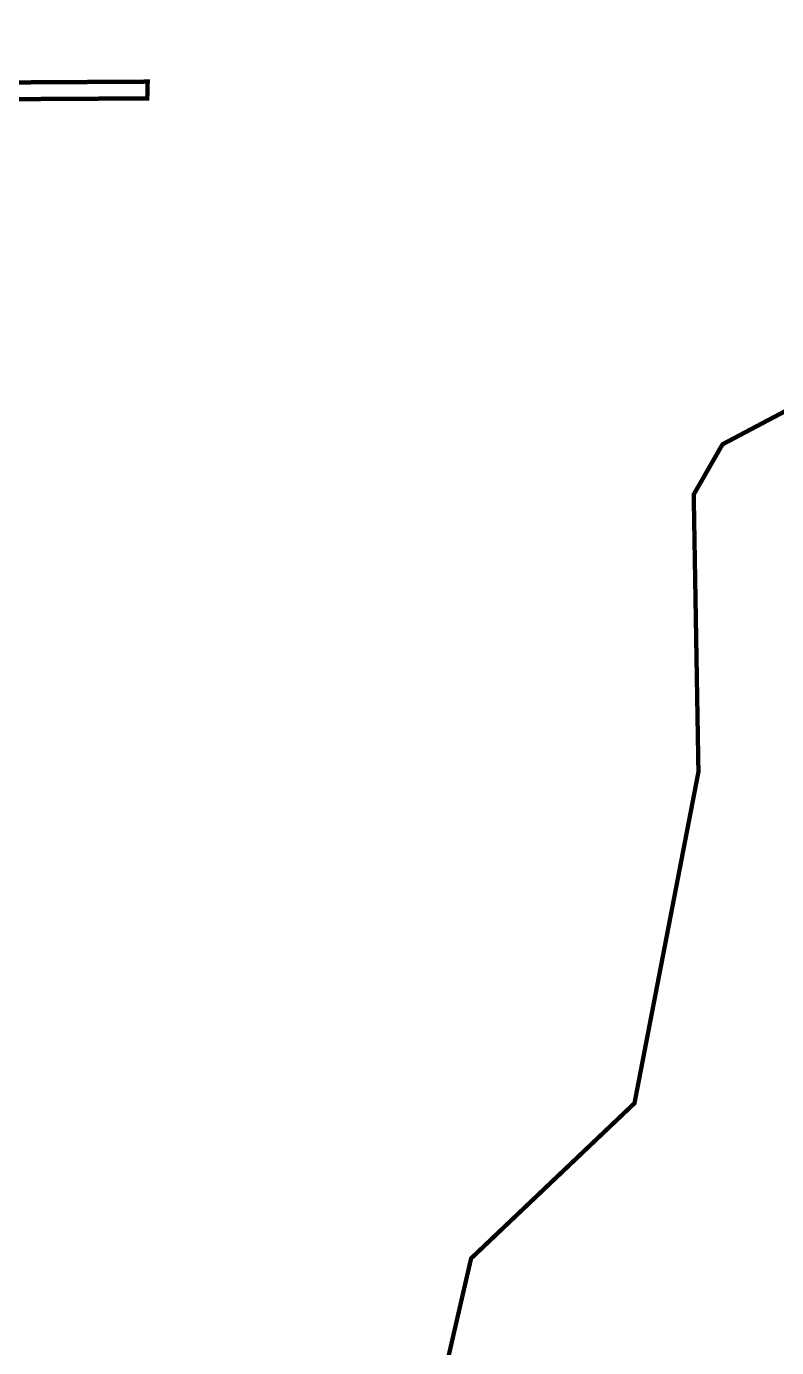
# Model space of a CAD drawing. Header units: metres. Extents: x 561401 to 594056, y 8460144 to 8508504.
# Drawn here: x 572364.1 to 572398.7, y 8463042.6 to 8463103.6 of the extents above; entities that cross this region are included whole.
import ezdxf

# ---------------------------------------------------------------- set-up
doc = ezdxf.new("R2010")
doc.units = ezdxf.units.M
doc.layers.add('1.2. AFECTADOS BASE GRAFICA ESTATAL NO INSCRITO', color=30, linetype='Continuous')
doc.layers.add('1.7 PIRCA DE PIEDRA', color=8, linetype='Continuous')

msp = doc.modelspace()

# ---------------------------------------------------------------- linework, layer by layer
at = {"layer": '1.2. AFECTADOS BASE GRAFICA ESTATAL NO INSCRITO', "color": 64, "linetype": 'Continuous', "lineweight": -3, "const_width": 0.2}
msp.add_lwpolyline([(572330.226, 8462759.451), (572321.436, 8462774.229), (572323.529, 8462784.268), (572310.833, 8462800.301), (572333.539, 8462834.871), (572341.646, 8462914.609), (572345.921, 8462920.76), (572349.861, 8462936.808), (572353.494, 8462951.603), (572362.785, 8462975.528), (572367.402, 8462987.417), (572376.027, 8463009.627), (572380.616, 8463029.547), (572384.569, 8463046.706), (572392.109, 8463053.872), (572395.061, 8463069.171), (572394.843, 8463081.975), (572396.173, 8463084.294), (572409.381, 8463091.283), (572426.063, 8463136.9), (572448.23, 8463172.429), (572469.246, 8463206.113), (572481.183, 8463235.503), (572484.694, 8463255.68)], dxfattribs=at)
at = {"layer": '1.7 PIRCA DE PIEDRA', "color": 64, "linetype": 'Continuous', "lineweight": -3, "const_width": 0.2}
msp.add_lwpolyline([(572353.609, 8463041.832), (572355.597, 8463056.631), (572356.008, 8463063.15), (572356.734, 8463069.873), (572357.037, 8463076.285), (572358.409, 8463085.582), (572359.291, 8463093.026), (572359.914, 8463100.208), (572369.626, 8463100.264), (572369.646, 8463101.037), (572360.016, 8463100.98), (572359.565, 8463101.58), (572359.038, 8463105.21)], dxfattribs=at)

doc.saveas('drawing.dxf')
